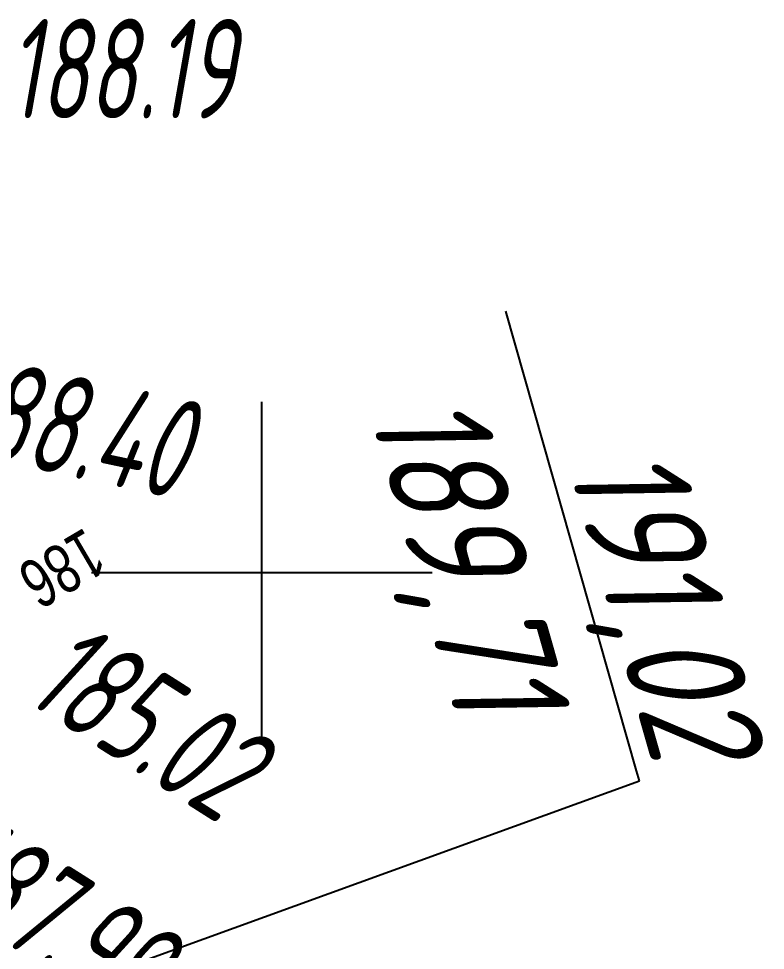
# Model space of a CAD drawing. Header units: millimetres. Extents: x -1799 to 6962, y -1020 to 4121.
# Drawn here: x 5785.79 to 5812.09, y 1065.33 to 1098.13 of the extents above; entities that cross this region are included whole.
import ezdxf
from ezdxf import colors
from ezdxf.entities.mleader import LeaderData, LeaderLine
from ezdxf.math import Vec2, Vec3

# ---------------------------------------------------------------- set-up
doc = ezdxf.new("R2010")
doc.units = ezdxf.units.MM
doc.linetypes.add('CONTI', pattern=[0])
for name, color, linetype in [('GOR_BDEFAULT', 212, 'CONTI'), ('PI_OTDEFAULT', 172, 'CONTI'), ('SETKR', 2, 'CONTI')]:
    doc.layers.add(name, color=color, linetype=linetype)
doc.layers.add('Отметки', color=5, linetype='Continuous', lineweight=30)
doc.styles.add('eskd', font='spds.shx', dxfattribs={"width": 1.2, "oblique": 15})
doc.styles.add('SHRFT', font='TXT', dxfattribs={"width": 3.5})
doc.styles.add('ГОСТ', font='', dxfattribs={"oblique": 15, "height": 4})
doc.styles.get('ГОСТ').set_extended_font_data('GOST type A')

# ---------------------------------------------------------------- blocks, each defined once
blk = doc.blocks.new('BL_333')
at = {"color": 0}
for p, q in [((0, -6), (0, 6)), ((-6, 0), (6, 0))]:
    blk.add_line(p, q, dxfattribs=at)
blk = doc.blocks.new('_None')

msp = doc.modelspace()

# ---------------------------------------------------------------- block references
at = {"layer": 'SETKR', "color": 82}
msp.add_blockref('BL_333', (5794.351700376437, 1078.639214735863), dxfattribs=at)

# ---------------------------------------------------------------- texts
at = {"layer": 'GOR_BDEFAULT', "color": 212, "style": 'SHRFT', "width": 0.75}
msp.add_text('186', height=1.722262, rotation=210.468045, dxfattribs=at).set_placement((5788.133624376389, 1080.241227735219, 186))
at = {"layer": 'PI_OTDEFAULT', "color": 172, "style": 'eskd', "oblique": 10, "width": 0.8}
msp.add_text('188.19', height=3.5, dxfattribs=at).set_placement((5785.411700376435, 1094.619217735169))
for s, rotation, p in [('188.40', 348.050112, (5783.126162376439, 1082.948008735118)), ('185.02', 327.583438, (5785.919603376426, 1074.160098735628)), ('187.99', 327.583438, (5782.586100376395, 1067.319963734982))]:
    msp.add_text(s, height=3.5, rotation=rotation, dxfattribs=at).set_placement(p)
at = {"layer": 'Отметки', "color": 0, "style": 'ГОСТ', "oblique": 15}
msp.add_text('189,71', height=4, rotation=285.897824, dxfattribs=at).set_placement((5798.088083112243, 1084.356574903627, 126.574))

# ---------------------------------------------------------------- leaders
at = {"layer": 'Отметки', "ltscale": 0.2}
ml = msp.add_multileader_mtext('Standard', dxfattribs=at)
ml.set_content('191,02', color=256, style='ГОСТ')
ml.set_leader_properties()
ml.set_arrow_properties(name='NONE')
ml.build(insert=Vec2(0, 0))
ml.multileader.update_dxf_attribs({"text_left_attachment_type": 6, "text_right_attachment_type": 6, "dogleg_length": 0.36, "arrow_head_size": 2})
ctx = ml.context
ctx.base_point, ctx.arrow_head_size, ctx.landing_gap_size, ctx.plane_origin, ctx.plane_x_axis, ctx.plane_y_axis = Vec3(5802.592437964765, 1089.051907380971), 2, 0, Vec3(5736.578915832923, 1055.025192138192), Vec3(0.2739226931328369, -0.9617517133786943), Vec3(0.9617517133786943, 0.2739226931328369)
ctx.left_attachment, ctx.right_attachment, ctx.text_align_type = 6, 6, 2
notes = []
notes.append((ctx, [(1, (1, 1, 0), (5807.64774648622, 1071.302550522064), (-0.2739226931328368, 0.9617517133786941), 0.3600000000000006, [(0, [(5770.205975871891, 1057.730387322989)], 0, [])])]))
ctx.mtext.insert, ctx.mtext.text_direction, ctx.mtext.rotation, ctx.mtext.alignment, ctx.mtext.line_spacing_style, ctx.mtext.flow_direction = Vec3(5811.97319219824, 1072.90882552733), Vec3(0.2739226931328368, -0.961751713378694), 4.989858353087265, 3, 2, 5
for ctx, leaders in notes:
    for number, flags, end, landing, length, lines in leaders:
        leader = LeaderData()
        leader.index, (leader.has_last_leader_line, leader.has_dogleg_vector, leader.attachment_direction) = number, flags
        leader.last_leader_point, leader.dogleg_vector, leader.dogleg_length = Vec3(end), Vec3(landing), length
        for number, points, colour, breaks in lines:
            line = LeaderLine()
            line.index, line.vertices, line.color, line.breaks = number, Vec3.list(points), colors.encode_raw_color(colour), breaks
            leader.lines.append(line)
        ctx.leaders.append(leader)

doc.saveas('drawing.dxf')
